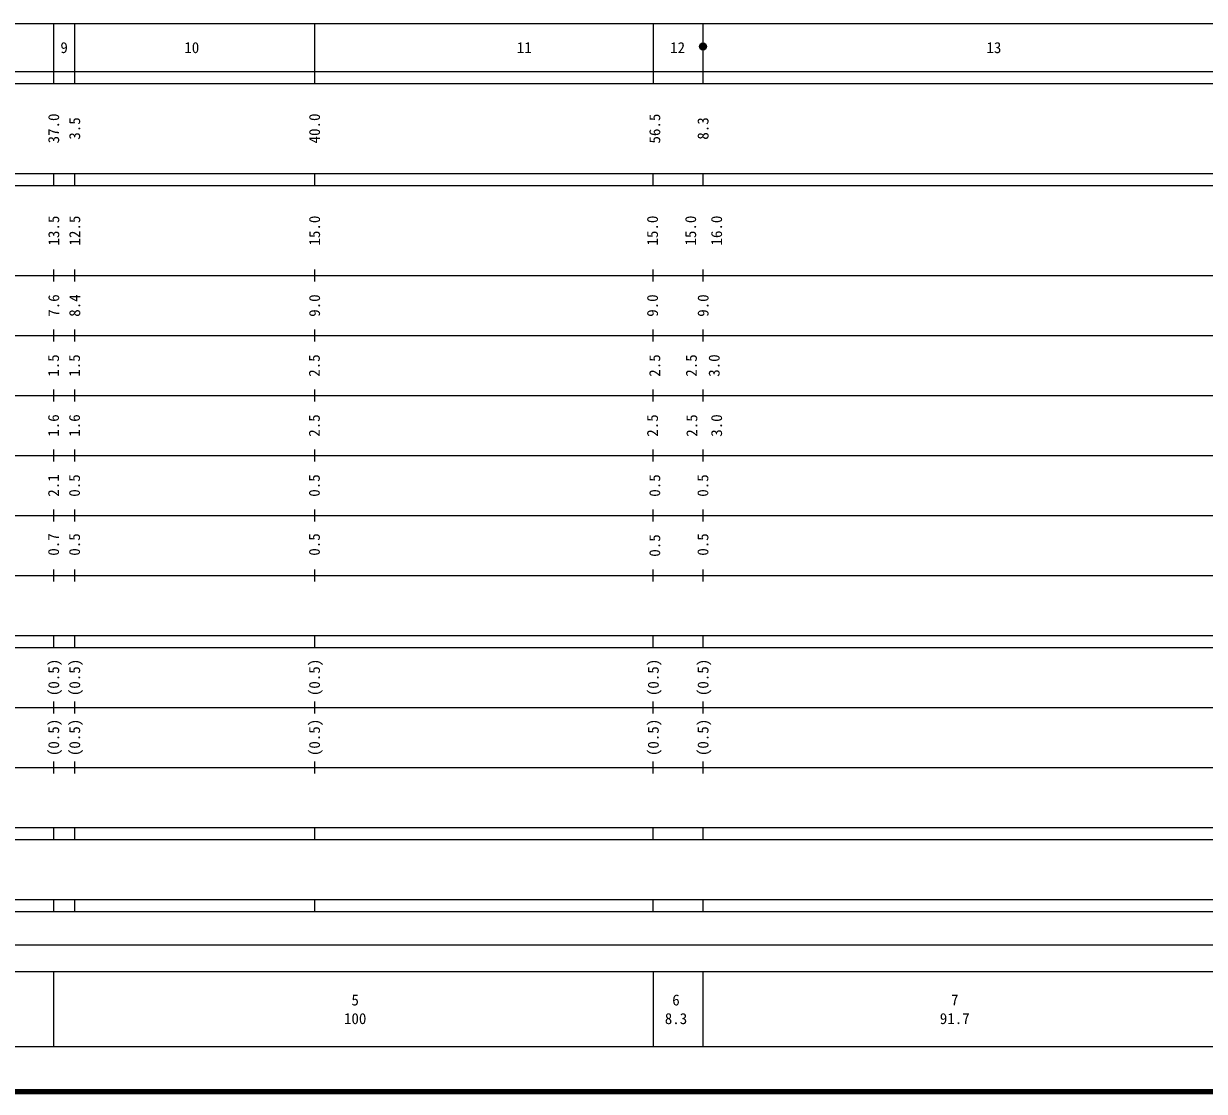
# Model space of a CAD drawing. Units: millimetres on the paper, enlarged 1000 times. Extents: x 40000 to 680000, y 20000 to 380000.
# Drawn here: x 262992 to 459922, y 20000 to 198000 of the extents above; entities that cross this region are included whole.
import ezdxf
from ezdxf.enums import TextEntityAlignment as Align

# ---------------------------------------------------------------- set-up
doc = ezdxf.new("R2010")
doc.units = ezdxf.units.MM
doc.header["$LTSCALE"] = 1000
doc.header["$PDMODE"] = 32
doc.header["$PDSIZE"] = 500
doc.layers.add('M-TTL', color=2, linetype='Continuous', lineweight=140)
doc.layers.add('M-TTL-BAND', color=7, linetype='Continuous', lineweight=25)
doc.styles.add('ＭＳ ゴシック', font='')
doc.styles.get('ＭＳ ゴシック').set_extended_font_data('MS Gothic')

msp = doc.modelspace()

# ---------------------------------------------------------------- linework, layer by layer
at = {"layer": 'M-TTL'}
msp.add_line((40000, 20000), (680000, 20000), dxfattribs=at)
at = {"layer": 'M-TTL-BAND'}
for p, q in [((68000, 198000), (579000, 198000)), ((268000, 198000), (268000, 188000)), ((271500, 198000), (271500, 188000)), ((311500, 198000), (311500, 188000)), ((368000, 198000), (368000, 188000)), ((376300, 198000), (376300, 188000)), ((40000, 190000), (579000, 190000)), ((40000, 188000), (579000, 188000)), ((40000, 173000), (579000, 173000)), ((268000, 173000), (268000, 171000)), ((271500, 173000), (271500, 171000)), ((311500, 173000), (311500, 171000)), ((368000, 171000), (368000, 173000)), ((376300, 173000), (376300, 171000)), ((40000, 171000), (579000, 171000)), ((40000, 156000), (579000, 156000)), ((268000, 157000), (268000, 155000)), ((271500, 157000), (271500, 155000)), ((311500, 157000), (311500, 155000)), ((368000, 155000), (368000, 157000)), ((376300, 157000), (376300, 155000)), ((46000, 146000), (579000, 146000)), ((268000, 147000), (268000, 145000)), ((271500, 147000), (271500, 145000)), ((311500, 147000), (311500, 145000)), ((368000, 145000), (368000, 147000)), ((376300, 147000), (376300, 145000)), ((52000, 136000), (579000, 136000)), ((268000, 137000), (268000, 135000)), ((271500, 137000), (271500, 135000)), ((311500, 137000), (311500, 135000)), ((368000, 135000), (368000, 137000)), ((376300, 137000), (376300, 135000)), ((268000, 127000), (268000, 125000)), ((271500, 127000), (271500, 125000)), ((311500, 127000), (311500, 125000)), ((368000, 125000), (368000, 127000)), ((376300, 127000), (376300, 125000)), ((46000, 126000), (579000, 126000)), ((268000, 117000), (268000, 115000)), ((271500, 117000), (271500, 115000)), ((311500, 117000), (311500, 115000)), ((368000, 115000), (368000, 117000)), ((376300, 117000), (376300, 115000)), ((52000, 116000), (579000, 116000)), ((268000, 107000), (268000, 105000)), ((271500, 107000), (271500, 105000)), ((311500, 107000), (311500, 105000)), ((368000, 105000), (368000, 107000)), ((376300, 107000), (376300, 105000)), ((46000, 106000), (579000, 106000)), ((40000, 96000), (579000, 96000)), ((268000, 96000), (268000, 94000)), ((271500, 96000), (271500, 94000)), ((311500, 96000), (311500, 94000)), ((368000, 94000), (368000, 96000)), ((376300, 96000), (376300, 94000)), ((40000, 94000), (579000, 94000)), ((268000, 85000), (268000, 83000)), ((271500, 85000), (271500, 83000)), ((311500, 85000), (311500, 83000)), ((368000, 83000), (368000, 85000)), ((376300, 85000), (376300, 83000)), ((49000, 84000), (579000, 84000)), ((268000, 75000), (268000, 73000)), ((271500, 75000), (271500, 73000)), ((311500, 75000), (311500, 73000)), ((368000, 73000), (368000, 75000)), ((376300, 75000), (376300, 73000)), ((40000, 74000), (579000, 74000)), ((40000, 64000), (579000, 64000)), ((268000, 64000), (268000, 62000)), ((271500, 64000), (271500, 62000)), ((311500, 64000), (311500, 62000)), ((368000, 62000), (368000, 64000)), ((376300, 64000), (376300, 62000)), ((40000, 62000), (579000, 62000)), ((40000, 52000), (579000, 52000)), ((268000, 52000), (268000, 50000)), ((271500, 52000), (271500, 50000)), ((311500, 52000), (311500, 50000)), ((368000, 50000), (368000, 52000)), ((376300, 52000), (376300, 50000)), ((40000, 50000), (579000, 50000)), ((70805, 44406), (565903, 44406)), ((40000, 40000), (579000, 40000)), ((268000, 40000), (268000, 27500)), ((368000, 40000), (368000, 27500)), ((376300, 40000), (376300, 27500)), ((68000, 27500), (579000, 27500))]:
    msp.add_line(p, q, dxfattribs=at)
at = {"layer": 'M-TTL-BAND', "lineweight": 13}
for radius in [600, 480, 360, 240, 120, 20]:
    msp.add_circle((376300, 194187), radius, dxfattribs=at)
at = {"layer": 'M-TTL-BAND'}
msp.add_point((376300, 194187), dxfattribs=at)

# ---------------------------------------------------------------- texts
at = {"layer": 'M-TTL-BAND', "style": 'ＭＳ ゴシック'}
for s, p in [('9', (269746, 194000)), ('10', (291038, 194000)), ('11', (346496, 194000)), ('12', (372064, 194000)), ('13', (424817, 194000)), ('5', (318288, 35238)), ('6', (371796, 35238)), ('7', (418288, 35238)), ('100', (318288, 32131)), ('8.3', (371796, 32131)), ('91.7', (418288, 32131))]:
    msp.add_text(s, height=1833, dxfattribs=at).set_placement(p, align=Align.MIDDLE_CENTER)
for s, p in [('37.0', (268002, 180522)), ('3.5', (271502, 180522)), ('40.0', (311502, 180522)), ('56.5', (368247, 180500)), ('8.3', (376302, 180522)), ('13.5', (268011, 163500)), ('12.5', (271511, 163500)), ('15.0', (311511, 163500)), ('15.0', (367871, 163500)), ('15.0', (374232, 163500)), ('16.0', (378559, 163500)), ('7.6', (268011, 151000)), ('8.4', (271511, 151000)), ('9.0', (311511, 151000)), ('9.0', (367871, 151000)), ('9.0', (376311, 151000)), ('1.5', (267971, 141000)), ('1.5', (271471, 141000)), ('2.5', (311471, 141000)), ('2.5', (368246, 141000)), ('2.5', (374354, 141000)), ('3.0', (378154, 141000)), ('1.6', (267971, 131000)), ('1.6', (271471, 131000)), ('2.5', (311471, 131000)), ('2.5', (367871, 131000)), ('2.5', (374434, 131000)), ('3.0', (378559, 131000)), ('2.1', (267971, 121000)), ('0.5', (271471, 121000)), ('0.5', (311471, 121000)), ('0.5', (368246, 121000)), ('0.5', (376271, 121000)), ('0.7', (267978, 111169)), ('0.5', (271478, 111169)), ('0.5', (311478, 111169)), ('0.5', (368246, 111000)), ('0.5', (376278, 111169)), ('(0.5)', (268002, 89000)), ('(0.5)', (271500, 89000)), ('(0.5)', (311500, 89000)), ('(0.5)', (368000, 89000)), ('(0.5)', (376300, 89000)), ('(0.5)', (268002, 79000)), ('(0.5)', (271500, 79000)), ('(0.5)', (311500, 79000)), ('(0.5)', (368000, 79000)), ('(0.5)', (376300, 79000))]:
    msp.add_text(s, height=1833, rotation=90, dxfattribs=at).set_placement(p, align=Align.MIDDLE_CENTER)

doc.saveas('drawing.dxf')
